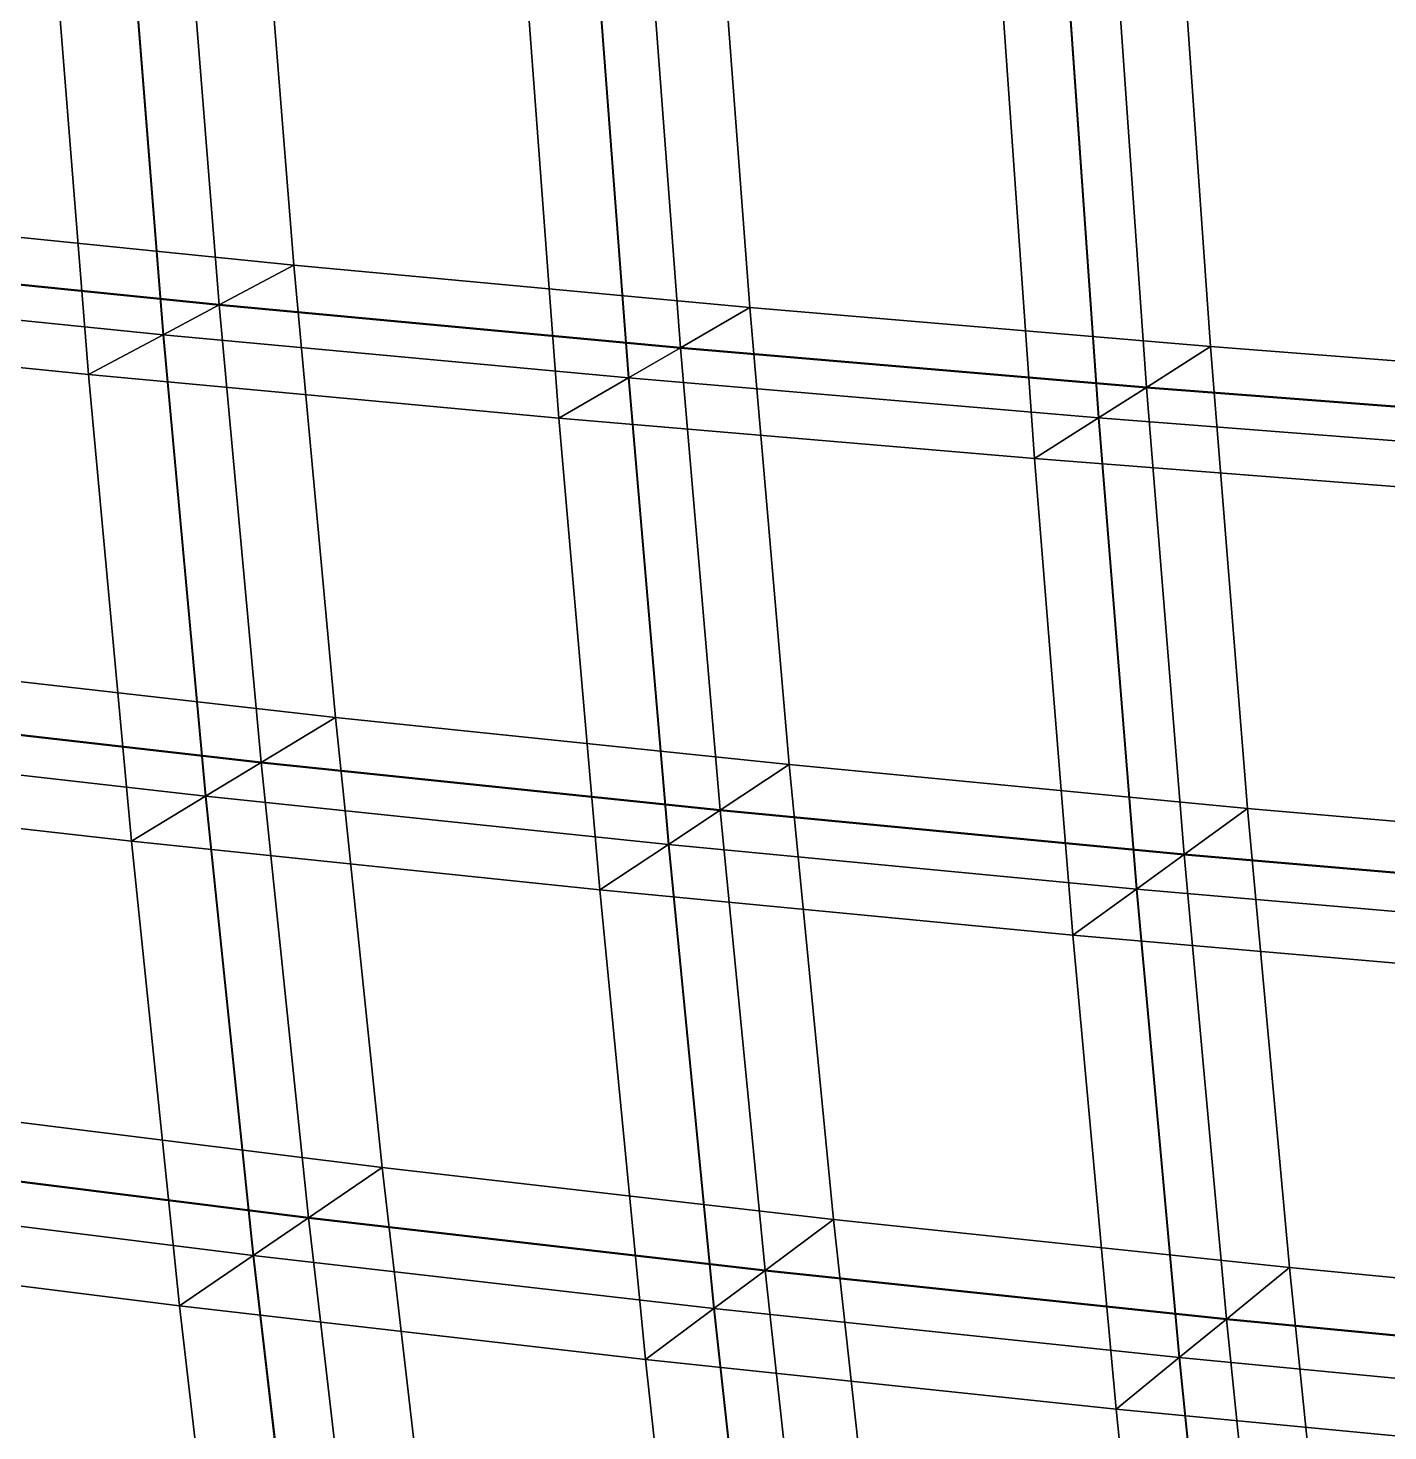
# Model space of a CAD drawing. Extents: x -25.3 to 28.3, y -25.5 to 26.5.
# Drawn here: x -14.091 to -11.232, y -9.664 to -6.714 of the extents above; entities that cross this region are included whole.
import ezdxf

# ---------------------------------------------------------------- set-up
doc = ezdxf.new("R2010")
doc.units = 0
doc.header["$MEASUREMENT"] = 0
doc.layers.add('LowerTendons', color=150, linetype='CONTINUOUS', lineweight=50)
doc.layers.add('UpperTendons', color=123, linetype='CONTINUOUS', lineweight=40)
doc.layers.add('TestBases', color=40, linetype='CONTINUOUS')

msp = doc.modelspace()

# ---------------------------------------------------------------- linework, layer by layer
at = {"layer": 'LowerTendons'}
for p, q in [((-13.68894, -7.29651, 31.26314), (-14.64696, -7.19977, 30.84866)), ((-12.71971, -7.38656, 31.64898), (-13.68894, -7.29651, 31.26314)), ((-11.74011, -7.46987, 32.00595), (-12.71971, -7.38656, 31.64898)), ((-10.75099, -7.5464, 32.33385), (-11.74011, -7.46987, 32.00595)), ((-13.60074, -8.25833, 31.06171), (-14.55506, -8.15022, 30.65508)), ((-12.63574, -8.35892, 31.44005), (-13.60074, -8.25833, 31.06171)), ((-11.66087, -8.45194, 31.78992), (-12.63574, -8.35892, 31.44005)), ((-10.67695, -8.53735, 32.11116), (-11.66087, -8.45194, 31.78992)), ((-13.50142, -9.21591, 30.83486), (-14.45149, -9.09699, 30.43697)), ((-12.54122, -9.3265, 31.20487), (-13.50142, -9.21591, 30.83486)), ((-11.57172, -9.42871, 31.54687), (-12.54122, -9.3265, 31.20487)), ((-10.59368, -9.52252, 31.86072), (-11.57172, -9.42871, 31.54687))]:
    msp.add_line(p, q, dxfattribs=at)
at = {"layer": 'TestBases'}
for points in [[(-13.60827, -6.25841, 31.07889), (-14.55848, -6.17452, 30.66229), (-14.47909, -7.11725, 30.49509), (-13.53205, -7.21288, 30.90482)], [(-13.76604, -6.33097, 31.43922), (-14.72727, -6.24611, 31.01779), (-14.64696, -7.19977, 30.84866), (-13.68894, -7.29651, 31.26314)], [(-13.76604, -6.33097, 31.43922), (-14.72727, -6.24611, 31.01779), (-14.64696, -7.19977, 30.84866), (-13.68894, -7.29651, 31.26314)], [(-13.60827, -6.25841, 31.07889), (-13.53205, -7.21288, 30.90482), (-13.68894, -7.29651, 31.26314), (-13.76604, -6.33097, 31.43922)], [(-13.53205, -7.21288, 30.90482), (-13.60827, -6.25841, 31.07889), (-13.76604, -6.33097, 31.43922), (-13.68894, -7.29651, 31.26314)], [(-12.64652, -6.33654, 31.46687), (-13.60827, -6.25841, 31.07889), (-13.53205, -7.21288, 30.90482), (-12.57393, -7.3019, 31.28624)], [(-13.88438, -6.3854, 31.70948), (-14.85387, -6.2998, 31.28442), (-14.77287, -7.26166, 31.11383), (-13.80661, -7.35923, 31.53188)], [(-13.88438, -6.3854, 31.70948), (-14.85387, -6.2998, 31.28442), (-14.77287, -7.26166, 31.11383), (-13.80661, -7.35923, 31.53188)], [(-13.76604, -6.33097, 31.43922), (-13.68894, -7.29651, 31.26314), (-13.80661, -7.35923, 31.53188), (-13.88438, -6.3854, 31.70948)], [(-13.68894, -7.29651, 31.26314), (-13.76604, -6.33097, 31.43922), (-13.88438, -6.3854, 31.70948), (-13.80661, -7.35923, 31.53188)], [(-12.79315, -6.41001, 31.8317), (-13.76604, -6.33097, 31.43922), (-13.68894, -7.29651, 31.26314), (-12.71971, -7.38656, 31.64898)], [(-12.79315, -6.41001, 31.8317), (-13.76604, -6.33097, 31.43922), (-13.68894, -7.29651, 31.26314), (-12.71971, -7.38656, 31.64898)], [(-12.64652, -6.33654, 31.46687), (-12.57393, -7.3019, 31.28624), (-12.71971, -7.38656, 31.64898), (-12.79315, -6.41001, 31.8317)], [(-12.57393, -7.3019, 31.28624), (-12.64652, -6.33654, 31.46687), (-12.79315, -6.41001, 31.8317), (-12.71971, -7.38656, 31.64898)], [(-11.67409, -6.40885, 31.82597), (-12.64652, -6.33654, 31.46687), (-12.57393, -7.3019, 31.28624), (-11.60556, -7.38426, 31.63912)], [(-14.04215, -6.45796, 32.06981), (-15.02266, -6.37139, 31.63993), (-14.94074, -7.34418, 31.4674), (-13.96351, -7.44285, 31.89019)], [(-13.88438, -6.3854, 31.70948), (-13.80661, -7.35923, 31.53188), (-13.96351, -7.44285, 31.89019), (-14.04215, -6.45796, 32.06981)], [(-13.80661, -7.35923, 31.53188), (-13.88438, -6.3854, 31.70948), (-14.04215, -6.45796, 32.06981), (-13.96351, -7.44285, 31.89019)], [(-12.90312, -6.46511, 32.10533), (-13.88438, -6.3854, 31.70948), (-13.80661, -7.35923, 31.53188), (-12.82905, -7.45005, 31.92103)], [(-12.90312, -6.46511, 32.10533), (-13.88438, -6.3854, 31.70948), (-13.80661, -7.35923, 31.53188), (-12.82905, -7.45005, 31.92103)], [(-12.79315, -6.41001, 31.8317), (-12.71971, -7.38656, 31.64898), (-12.82905, -7.45005, 31.92103), (-12.90312, -6.46511, 32.10533)], [(-12.71971, -7.38656, 31.64898), (-12.79315, -6.41001, 31.8317), (-12.90312, -6.46511, 32.10533), (-12.82905, -7.45005, 31.92103)], [(-11.80945, -6.48316, 32.19496), (-12.79315, -6.41001, 31.8317), (-12.71971, -7.38656, 31.64898), (-11.74011, -7.46987, 32.00595)], [(-11.80945, -6.48316, 32.19496), (-12.79315, -6.41001, 31.8317), (-12.71971, -7.38656, 31.64898), (-11.74011, -7.46987, 32.00595)], [(-11.67409, -6.40885, 31.82597), (-11.60556, -7.38426, 31.63912), (-11.74011, -7.46987, 32.00595), (-11.80945, -6.48316, 32.19496)], [(-11.60556, -7.38426, 31.63912), (-11.67409, -6.40885, 31.82597), (-11.80945, -6.48316, 32.19496), (-11.74011, -7.46987, 32.00595)], [(-10.69184, -6.4753, 32.15595), (-11.67409, -6.40885, 31.82597), (-11.60556, -7.38426, 31.63912), (-10.62777, -7.45991, 31.96326)], [(-13.04974, -6.53858, 32.47016), (-14.04215, -6.45796, 32.06981), (-13.96351, -7.44285, 31.89019), (-12.97483, -7.53471, 32.28377)], [(-12.90312, -6.46511, 32.10533), (-12.82905, -7.45005, 31.92103), (-12.97483, -7.53471, 32.28377), (-13.04974, -6.53858, 32.47016)], [(-12.82905, -7.45005, 31.92103), (-12.90312, -6.46511, 32.10533), (-13.04974, -6.53858, 32.47016), (-12.97483, -7.53471, 32.28377)], [(-11.91096, -6.53889, 32.47171), (-12.90312, -6.46511, 32.10533), (-12.82905, -7.45005, 31.92103), (-11.84103, -7.53408, 32.28107)], [(-11.91096, -6.53889, 32.47171), (-12.90312, -6.46511, 32.10533), (-12.82905, -7.45005, 31.92103), (-11.84103, -7.53408, 32.28107)], [(-11.80945, -6.48316, 32.19496), (-11.74011, -7.46987, 32.00595), (-11.84103, -7.53408, 32.28107), (-11.91096, -6.53889, 32.47171)], [(-11.74011, -7.46987, 32.00595), (-11.80945, -6.48316, 32.19496), (-11.91096, -6.53889, 32.47171), (-11.84103, -7.53408, 32.28107)], [(-10.8158, -6.55038, 32.52877), (-11.80945, -6.48316, 32.19496), (-11.74011, -7.46987, 32.00595), (-10.75099, -7.5464, 32.33385)], [(-10.8158, -6.55038, 32.52877), (-11.80945, -6.48316, 32.19496), (-11.74011, -7.46987, 32.00595), (-10.75099, -7.5464, 32.33385)], [(-12.04631, -6.61319, 32.84071), (-13.04974, -6.53858, 32.47016), (-12.97483, -7.53471, 32.28377), (-11.97559, -7.6197, 32.6479)], [(-11.91096, -6.53889, 32.47171), (-11.84103, -7.53408, 32.28107), (-11.97559, -7.6197, 32.6479), (-12.04631, -6.61319, 32.84071)], [(-11.84103, -7.53408, 32.28107), (-11.91096, -6.53889, 32.47171), (-12.04631, -6.61319, 32.84071), (-11.97559, -7.6197, 32.6479)], [(-10.90878, -6.60669, 32.80839), (-11.91096, -6.53889, 32.47171), (-11.84103, -7.53408, 32.28107), (-10.84341, -7.61127, 32.61179)], [(-10.90878, -6.60669, 32.80839), (-11.91096, -6.53889, 32.47171), (-11.84103, -7.53408, 32.28107), (-10.84341, -7.61127, 32.61179)], [(-11.03274, -6.68176, 33.18121), (-12.04631, -6.61319, 32.84071), (-11.97559, -7.6197, 32.6479), (-10.96663, -7.69776, 32.98238)], [(-14.47909, -7.11725, 30.49509), (-13.53205, -7.21288, 30.90482), (-13.68894, -7.29651, 31.26314), (-14.64696, -7.19977, 30.84866)], [(-13.53205, -7.21288, 30.90482), (-14.47909, -7.11725, 30.49509), (-14.64696, -7.19977, 30.84866), (-13.68894, -7.29651, 31.26314)], [(-13.53205, -7.21288, 30.90482), (-14.47909, -7.11725, 30.49509), (-14.38824, -8.05681, 30.30374), (-13.44486, -8.16368, 30.7057)], [(-14.64696, -7.19977, 30.84866), (-13.68894, -7.29651, 31.26314), (-13.80661, -7.35923, 31.53188), (-14.77287, -7.26166, 31.11383)], [(-13.68894, -7.29651, 31.26314), (-14.64696, -7.19977, 30.84866), (-14.77287, -7.26166, 31.11383), (-13.80661, -7.35923, 31.53188)], [(-13.68894, -7.29651, 31.26314), (-14.64696, -7.19977, 30.84866), (-14.55506, -8.15022, 30.65508), (-13.60074, -8.25833, 31.06171)], [(-13.68894, -7.29651, 31.26314), (-14.64696, -7.19977, 30.84866), (-14.55506, -8.15022, 30.65508), (-13.60074, -8.25833, 31.06171)], [(-13.53205, -7.21288, 30.90482), (-12.57393, -7.3019, 31.28624), (-12.71971, -7.38656, 31.64898), (-13.68894, -7.29651, 31.26314)], [(-12.57393, -7.3019, 31.28624), (-13.53205, -7.21288, 30.90482), (-13.68894, -7.29651, 31.26314), (-12.71971, -7.38656, 31.64898)], [(-13.53205, -7.21288, 30.90482), (-13.44486, -8.16368, 30.7057), (-13.60074, -8.25833, 31.06171), (-13.68894, -7.29651, 31.26314)], [(-13.44486, -8.16368, 30.7057), (-13.53205, -7.21288, 30.90482), (-13.68894, -7.29651, 31.26314), (-13.60074, -8.25833, 31.06171)], [(-12.57393, -7.3019, 31.28624), (-13.53205, -7.21288, 30.90482), (-13.44486, -8.16368, 30.7057), (-12.49092, -8.26312, 31.0797)], [(-14.77287, -7.26166, 31.11383), (-13.80661, -7.35923, 31.53188), (-13.96351, -7.44285, 31.89019), (-14.94074, -7.34418, 31.4674)], [(-13.80661, -7.35923, 31.53188), (-14.77287, -7.26166, 31.11383), (-14.94074, -7.34418, 31.4674), (-13.96351, -7.44285, 31.89019)], [(-13.80661, -7.35923, 31.53188), (-14.77287, -7.26166, 31.11383), (-14.68017, -8.22028, 30.9186), (-13.71766, -8.32932, 31.32871)], [(-13.80661, -7.35923, 31.53188), (-14.77287, -7.26166, 31.11383), (-14.68017, -8.22028, 30.9186), (-13.71766, -8.32932, 31.32871)], [(-13.68894, -7.29651, 31.26314), (-12.71971, -7.38656, 31.64898), (-12.82905, -7.45005, 31.92103), (-13.80661, -7.35923, 31.53188)], [(-12.71971, -7.38656, 31.64898), (-13.68894, -7.29651, 31.26314), (-13.80661, -7.35923, 31.53188), (-12.82905, -7.45005, 31.92103)], [(-13.68894, -7.29651, 31.26314), (-13.60074, -8.25833, 31.06171), (-13.71766, -8.32932, 31.32871), (-13.80661, -7.35923, 31.53188)], [(-13.60074, -8.25833, 31.06171), (-13.68894, -7.29651, 31.26314), (-13.80661, -7.35923, 31.53188), (-13.71766, -8.32932, 31.32871)], [(-12.71971, -7.38656, 31.64898), (-13.68894, -7.29651, 31.26314), (-13.60074, -8.25833, 31.06171), (-12.63574, -8.35892, 31.44005)], [(-12.71971, -7.38656, 31.64898), (-13.68894, -7.29651, 31.26314), (-13.60074, -8.25833, 31.06171), (-12.63574, -8.35892, 31.44005)], [(-12.57393, -7.3019, 31.28624), (-11.60556, -7.38426, 31.63912), (-11.74011, -7.46987, 32.00595), (-12.71971, -7.38656, 31.64898)], [(-11.60556, -7.38426, 31.63912), (-12.57393, -7.3019, 31.28624), (-12.71971, -7.38656, 31.64898), (-11.74011, -7.46987, 32.00595)], [(-12.57393, -7.3019, 31.28624), (-12.49092, -8.26312, 31.0797), (-12.63574, -8.35892, 31.44005), (-12.71971, -7.38656, 31.64898)], [(-12.49092, -8.26312, 31.0797), (-12.57393, -7.3019, 31.28624), (-12.71971, -7.38656, 31.64898), (-12.63574, -8.35892, 31.44005)], [(-11.60556, -7.38426, 31.63912), (-12.57393, -7.3019, 31.28624), (-12.49092, -8.26312, 31.0797), (-11.52722, -8.35507, 31.42556)], [(-13.96351, -7.44285, 31.89019), (-14.94074, -7.34418, 31.4674), (-14.84699, -8.3137, 31.26994), (-13.87354, -8.42397, 31.68472)], [(-13.80661, -7.35923, 31.53188), (-12.82905, -7.45005, 31.92103), (-12.97483, -7.53471, 32.28377), (-13.96351, -7.44285, 31.89019)], [(-12.82905, -7.45005, 31.92103), (-13.80661, -7.35923, 31.53188), (-13.96351, -7.44285, 31.89019), (-12.97483, -7.53471, 32.28377)], [(-13.80661, -7.35923, 31.53188), (-13.71766, -8.32932, 31.32871), (-13.87354, -8.42397, 31.68472), (-13.96351, -7.44285, 31.89019)], [(-13.71766, -8.32932, 31.32871), (-13.80661, -7.35923, 31.53188), (-13.96351, -7.44285, 31.89019), (-13.87354, -8.42397, 31.68472)], [(-12.82905, -7.45005, 31.92103), (-13.80661, -7.35923, 31.53188), (-13.71766, -8.32932, 31.32871), (-12.74436, -8.43077, 31.7103)], [(-12.82905, -7.45005, 31.92103), (-13.80661, -7.35923, 31.53188), (-13.71766, -8.32932, 31.32871), (-12.74436, -8.43077, 31.7103)], [(-12.71971, -7.38656, 31.64898), (-11.74011, -7.46987, 32.00595), (-11.84103, -7.53408, 32.28107), (-12.82905, -7.45005, 31.92103)], [(-11.74011, -7.46987, 32.00595), (-12.71971, -7.38656, 31.64898), (-12.82905, -7.45005, 31.92103), (-11.84103, -7.53408, 32.28107)], [(-12.71971, -7.38656, 31.64898), (-12.63574, -8.35892, 31.44005), (-12.74436, -8.43077, 31.7103), (-12.82905, -7.45005, 31.92103)], [(-12.63574, -8.35892, 31.44005), (-12.71971, -7.38656, 31.64898), (-12.82905, -7.45005, 31.92103), (-12.74436, -8.43077, 31.7103)], [(-11.74011, -7.46987, 32.00595), (-12.71971, -7.38656, 31.64898), (-12.63574, -8.35892, 31.44005), (-11.66087, -8.45194, 31.78992)], [(-11.74011, -7.46987, 32.00595), (-12.71971, -7.38656, 31.64898), (-12.63574, -8.35892, 31.44005), (-11.66087, -8.45194, 31.78992)], [(-11.60556, -7.38426, 31.63912), (-10.62777, -7.45991, 31.96326), (-10.75099, -7.5464, 32.33385), (-11.74011, -7.46987, 32.00595)], [(-10.62777, -7.45991, 31.96326), (-11.60556, -7.38426, 31.63912), (-11.74011, -7.46987, 32.00595), (-10.75099, -7.5464, 32.33385)], [(-11.60556, -7.38426, 31.63912), (-11.52722, -8.35507, 31.42556), (-11.66087, -8.45194, 31.78992), (-11.74011, -7.46987, 32.00595)], [(-11.52722, -8.35507, 31.42556), (-11.60556, -7.38426, 31.63912), (-11.74011, -7.46987, 32.00595), (-11.66087, -8.45194, 31.78992)], [(-10.62777, -7.45991, 31.96326), (-11.60556, -7.38426, 31.63912), (-11.52722, -8.35507, 31.42556), (-10.55458, -8.4395, 31.74312)], [(-12.97483, -7.53471, 32.28377), (-13.96351, -7.44285, 31.89019), (-13.87354, -8.42397, 31.68472), (-12.88918, -8.52658, 32.07065)], [(-12.82905, -7.45005, 31.92103), (-11.84103, -7.53408, 32.28107), (-11.97559, -7.6197, 32.6479), (-12.97483, -7.53471, 32.28377)], [(-11.84103, -7.53408, 32.28107), (-12.82905, -7.45005, 31.92103), (-12.97483, -7.53471, 32.28377), (-11.97559, -7.6197, 32.6479)], [(-12.82905, -7.45005, 31.92103), (-12.74436, -8.43077, 31.7103), (-12.88918, -8.52658, 32.07065), (-12.97483, -7.53471, 32.28377)], [(-12.74436, -8.43077, 31.7103), (-12.82905, -7.45005, 31.92103), (-12.97483, -7.53471, 32.28377), (-12.88918, -8.52658, 32.07065)], [(-11.84103, -7.53408, 32.28107), (-12.82905, -7.45005, 31.92103), (-12.74436, -8.43077, 31.7103), (-11.76111, -8.52459, 32.06318)], [(-11.84103, -7.53408, 32.28107), (-12.82905, -7.45005, 31.92103), (-12.74436, -8.43077, 31.7103), (-11.76111, -8.52459, 32.06318)], [(-11.74011, -7.46987, 32.00595), (-10.75099, -7.5464, 32.33385), (-10.84341, -7.61127, 32.61179), (-11.84103, -7.53408, 32.28107)], [(-10.75099, -7.5464, 32.33385), (-11.74011, -7.46987, 32.00595), (-11.84103, -7.53408, 32.28107), (-10.84341, -7.61127, 32.61179)], [(-11.74011, -7.46987, 32.00595), (-11.66087, -8.45194, 31.78992), (-11.76111, -8.52459, 32.06318), (-11.84103, -7.53408, 32.28107)], [(-11.66087, -8.45194, 31.78992), (-11.74011, -7.46987, 32.00595), (-11.84103, -7.53408, 32.28107), (-11.76111, -8.52459, 32.06318)], [(-10.75099, -7.5464, 32.33385), (-11.74011, -7.46987, 32.00595), (-11.66087, -8.45194, 31.78992), (-10.67695, -8.53735, 32.11116)], [(-10.75099, -7.5464, 32.33385), (-11.74011, -7.46987, 32.00595), (-11.66087, -8.45194, 31.78992), (-10.67695, -8.53735, 32.11116)], [(-11.97559, -7.6197, 32.6479), (-12.97483, -7.53471, 32.28377), (-12.88918, -8.52658, 32.07065), (-11.89476, -8.62146, 32.42754)], [(-11.84103, -7.53408, 32.28107), (-10.84341, -7.61127, 32.61179), (-10.96663, -7.69776, 32.98238), (-11.97559, -7.6197, 32.6479)], [(-10.84341, -7.61127, 32.61179), (-11.84103, -7.53408, 32.28107), (-11.97559, -7.6197, 32.6479), (-10.96663, -7.69776, 32.98238)], [(-11.84103, -7.53408, 32.28107), (-11.76111, -8.52459, 32.06318), (-11.89476, -8.62146, 32.42754), (-11.97559, -7.6197, 32.6479)], [(-11.76111, -8.52459, 32.06318), (-11.84103, -7.53408, 32.28107), (-11.97559, -7.6197, 32.6479), (-11.89476, -8.62146, 32.42754)], [(-10.84341, -7.61127, 32.61179), (-11.84103, -7.53408, 32.28107), (-11.76111, -8.52459, 32.06318), (-10.76873, -8.61074, 32.38719)], [(-10.84341, -7.61127, 32.61179), (-11.84103, -7.53408, 32.28107), (-11.76111, -8.52459, 32.06318), (-10.76873, -8.61074, 32.38719)], [(-10.96663, -7.69776, 32.98238), (-11.97559, -7.6197, 32.6479), (-11.89476, -8.62146, 32.42754), (-10.8911, -8.70858, 32.75522)], [(-14.38824, -8.05681, 30.30374), (-13.44486, -8.16368, 30.7057), (-13.60074, -8.25833, 31.06171), (-14.55506, -8.15022, 30.65508)], [(-13.44486, -8.16368, 30.7057), (-14.38824, -8.05681, 30.30374), (-14.55506, -8.15022, 30.65508), (-13.60074, -8.25833, 31.06171)], [(-13.44486, -8.16368, 30.7057), (-14.38824, -8.05681, 30.30374), (-14.28586, -8.99273, 30.08812), (-13.34667, -9.11028, 30.48145)], [(-14.55506, -8.15022, 30.65508), (-13.60074, -8.25833, 31.06171), (-13.71766, -8.32932, 31.32871), (-14.68017, -8.22028, 30.9186)], [(-13.60074, -8.25833, 31.06171), (-14.55506, -8.15022, 30.65508), (-14.68017, -8.22028, 30.9186), (-13.71766, -8.32932, 31.32871)], [(-13.60074, -8.25833, 31.06171), (-14.55506, -8.15022, 30.65508), (-14.45149, -9.09699, 30.43697), (-13.50142, -9.21591, 30.83486)], [(-13.60074, -8.25833, 31.06171), (-14.55506, -8.15022, 30.65508), (-14.45149, -9.09699, 30.43697), (-13.50142, -9.21591, 30.83486)], [(-13.44486, -8.16368, 30.7057), (-12.49092, -8.26312, 31.0797), (-12.63574, -8.35892, 31.44005), (-13.60074, -8.25833, 31.06171)], [(-12.49092, -8.26312, 31.0797), (-13.44486, -8.16368, 30.7057), (-13.60074, -8.25833, 31.06171), (-12.63574, -8.35892, 31.44005)], [(-13.44486, -8.16368, 30.7057), (-13.34667, -9.11028, 30.48145), (-13.50142, -9.21591, 30.83486), (-13.60074, -8.25833, 31.06171)], [(-13.34667, -9.11028, 30.48145), (-13.44486, -8.16368, 30.7057), (-13.60074, -8.25833, 31.06171), (-13.50142, -9.21591, 30.83486)], [(-12.49092, -8.26312, 31.0797), (-13.44486, -8.16368, 30.7057), (-13.34667, -9.11028, 30.48145), (-12.39749, -9.21961, 30.84722)], [(-14.68017, -8.22028, 30.9186), (-13.71766, -8.32932, 31.32871), (-13.87354, -8.42397, 31.68472), (-14.84699, -8.3137, 31.26994)], [(-13.71766, -8.32932, 31.32871), (-14.68017, -8.22028, 30.9186), (-14.84699, -8.3137, 31.26994), (-13.87354, -8.42397, 31.68472)], [(-13.71766, -8.32932, 31.32871), (-14.68017, -8.22028, 30.9186), (-14.57572, -9.17519, 30.69861), (-13.61747, -9.29513, 31.09992)], [(-13.71766, -8.32932, 31.32871), (-14.68017, -8.22028, 30.9186), (-14.57572, -9.17519, 30.69861), (-13.61747, -9.29513, 31.09992)], [(-13.60074, -8.25833, 31.06171), (-12.63574, -8.35892, 31.44005), (-12.74436, -8.43077, 31.7103), (-13.71766, -8.32932, 31.32871)], [(-12.63574, -8.35892, 31.44005), (-13.60074, -8.25833, 31.06171), (-13.71766, -8.32932, 31.32871), (-12.74436, -8.43077, 31.7103)], [(-13.60074, -8.25833, 31.06171), (-13.50142, -9.21591, 30.83486), (-13.61747, -9.29513, 31.09992), (-13.71766, -8.32932, 31.32871)], [(-13.50142, -9.21591, 30.83486), (-13.60074, -8.25833, 31.06171), (-13.71766, -8.32932, 31.32871), (-13.61747, -9.29513, 31.09992)], [(-12.63574, -8.35892, 31.44005), (-13.60074, -8.25833, 31.06171), (-13.50142, -9.21591, 30.83486), (-12.54122, -9.3265, 31.20487)], [(-12.63574, -8.35892, 31.44005), (-13.60074, -8.25833, 31.06171), (-13.50142, -9.21591, 30.83486), (-12.54122, -9.3265, 31.20487)], [(-12.49092, -8.26312, 31.0797), (-11.52722, -8.35507, 31.42556), (-11.66087, -8.45194, 31.78992), (-12.63574, -8.35892, 31.44005)], [(-11.52722, -8.35507, 31.42556), (-12.49092, -8.26312, 31.0797), (-12.63574, -8.35892, 31.44005), (-11.66087, -8.45194, 31.78992)], [(-12.49092, -8.26312, 31.0797), (-12.39749, -9.21961, 30.84722), (-12.54122, -9.3265, 31.20487), (-12.63574, -8.35892, 31.44005)], [(-12.39749, -9.21961, 30.84722), (-12.49092, -8.26312, 31.0797), (-12.63574, -8.35892, 31.44005), (-12.54122, -9.3265, 31.20487)], [(-11.52722, -8.35507, 31.42556), (-12.49092, -8.26312, 31.0797), (-12.39749, -9.21961, 30.84722), (-11.43909, -9.32065, 31.1853)], [(-13.87354, -8.42397, 31.68472), (-14.84699, -8.3137, 31.26994), (-14.74135, -9.27945, 31.04745), (-13.77222, -9.40076, 31.45333)], [(-13.71766, -8.32932, 31.32871), (-12.74436, -8.43077, 31.7103), (-12.88918, -8.52658, 32.07065), (-13.87354, -8.42397, 31.68472)], [(-12.74436, -8.43077, 31.7103), (-13.71766, -8.32932, 31.32871), (-13.87354, -8.42397, 31.68472), (-12.88918, -8.52658, 32.07065)], [(-13.71766, -8.32932, 31.32871), (-13.61747, -9.29513, 31.09992), (-13.77222, -9.40076, 31.45333), (-13.87354, -8.42397, 31.68472)], [(-13.61747, -9.29513, 31.09992), (-13.71766, -8.32932, 31.32871), (-13.87354, -8.42397, 31.68472), (-13.77222, -9.40076, 31.45333)], [(-12.74436, -8.43077, 31.7103), (-13.71766, -8.32932, 31.32871), (-13.61747, -9.29513, 31.09992), (-12.64903, -9.40667, 31.47311)], [(-12.74436, -8.43077, 31.7103), (-13.71766, -8.32932, 31.32871), (-13.61747, -9.29513, 31.09992), (-12.64903, -9.40667, 31.47311)], [(-12.63574, -8.35892, 31.44005), (-11.66087, -8.45194, 31.78992), (-11.76111, -8.52459, 32.06318), (-12.74436, -8.43077, 31.7103)], [(-11.66087, -8.45194, 31.78992), (-12.63574, -8.35892, 31.44005), (-12.74436, -8.43077, 31.7103), (-11.76111, -8.52459, 32.06318)], [(-12.63574, -8.35892, 31.44005), (-12.54122, -9.3265, 31.20487), (-12.64903, -9.40667, 31.47311), (-12.74436, -8.43077, 31.7103)], [(-12.54122, -9.3265, 31.20487), (-12.63574, -8.35892, 31.44005), (-12.74436, -8.43077, 31.7103), (-12.64903, -9.40667, 31.47311)], [(-11.66087, -8.45194, 31.78992), (-12.63574, -8.35892, 31.44005), (-12.54122, -9.3265, 31.20487), (-11.57172, -9.42871, 31.54687)], [(-11.66087, -8.45194, 31.78992), (-12.63574, -8.35892, 31.44005), (-12.54122, -9.3265, 31.20487), (-11.57172, -9.42871, 31.54687)], [(-11.52722, -8.35507, 31.42556), (-10.55458, -8.4395, 31.74312), (-10.67695, -8.53735, 32.11116), (-11.66087, -8.45194, 31.78992)], [(-10.55458, -8.4395, 31.74312), (-11.52722, -8.35507, 31.42556), (-11.66087, -8.45194, 31.78992), (-10.67695, -8.53735, 32.11116)], [(-11.52722, -8.35507, 31.42556), (-11.43909, -9.32065, 31.1853), (-11.57172, -9.42871, 31.54687), (-11.66087, -8.45194, 31.78992)], [(-11.43909, -9.32065, 31.1853), (-11.52722, -8.35507, 31.42556), (-11.66087, -8.45194, 31.78992), (-11.57172, -9.42871, 31.54687)], [(-10.55458, -8.4395, 31.74312), (-11.52722, -8.35507, 31.42556), (-11.43909, -9.32065, 31.1853), (-10.47226, -9.41338, 31.49556)], [(-12.88918, -8.52658, 32.07065), (-13.87354, -8.42397, 31.68472), (-13.77222, -9.40076, 31.45333), (-12.79277, -9.51356, 31.83076)], [(-12.74436, -8.43077, 31.7103), (-11.76111, -8.52459, 32.06318), (-11.89476, -8.62146, 32.42754), (-12.88918, -8.52658, 32.07065)], [(-11.76111, -8.52459, 32.06318), (-12.74436, -8.43077, 31.7103), (-12.88918, -8.52658, 32.07065), (-11.89476, -8.62146, 32.42754)], [(-12.74436, -8.43077, 31.7103), (-12.64903, -9.40667, 31.47311), (-12.79277, -9.51356, 31.83076), (-12.88918, -8.52658, 32.07065)], [(-12.64903, -9.40667, 31.47311), (-12.74436, -8.43077, 31.7103), (-12.88918, -8.52658, 32.07065), (-12.79277, -9.51356, 31.83076)], [(-11.76111, -8.52459, 32.06318), (-12.74436, -8.43077, 31.7103), (-12.64903, -9.40667, 31.47311), (-11.67119, -9.50976, 31.81804)], [(-11.76111, -8.52459, 32.06318), (-12.74436, -8.43077, 31.7103), (-12.64903, -9.40667, 31.47311), (-11.67119, -9.50976, 31.81804)], [(-11.66087, -8.45194, 31.78992), (-10.67695, -8.53735, 32.11116), (-10.76873, -8.61074, 32.38719), (-11.76111, -8.52459, 32.06318)], [(-10.67695, -8.53735, 32.11116), (-11.66087, -8.45194, 31.78992), (-11.76111, -8.52459, 32.06318), (-10.76873, -8.61074, 32.38719)], [(-11.66087, -8.45194, 31.78992), (-11.57172, -9.42871, 31.54687), (-11.67119, -9.50976, 31.81804), (-11.76111, -8.52459, 32.06318)], [(-11.57172, -9.42871, 31.54687), (-11.66087, -8.45194, 31.78992), (-11.76111, -8.52459, 32.06318), (-11.67119, -9.50976, 31.81804)], [(-10.67695, -8.53735, 32.11116), (-11.66087, -8.45194, 31.78992), (-11.57172, -9.42871, 31.54687), (-10.59368, -9.52252, 31.86072)], [(-10.67695, -8.53735, 32.11116), (-11.66087, -8.45194, 31.78992), (-11.57172, -9.42871, 31.54687), (-10.59368, -9.52252, 31.86072)], [(-11.89476, -8.62146, 32.42754), (-12.88918, -8.52658, 32.07065), (-12.79277, -9.51356, 31.83076), (-11.80381, -9.61783, 32.17961)], [(-11.76111, -8.52459, 32.06318), (-10.76873, -8.61074, 32.38719), (-10.8911, -8.70858, 32.75522), (-11.89476, -8.62146, 32.42754)], [(-10.76873, -8.61074, 32.38719), (-11.76111, -8.52459, 32.06318), (-11.89476, -8.62146, 32.42754), (-10.8911, -8.70858, 32.75522)], [(-11.76111, -8.52459, 32.06318), (-11.67119, -9.50976, 31.81804), (-11.80381, -9.61783, 32.17961), (-11.89476, -8.62146, 32.42754)], [(-11.67119, -9.50976, 31.81804), (-11.76111, -8.52459, 32.06318), (-11.89476, -8.62146, 32.42754), (-11.80381, -9.61783, 32.17961)], [(-10.76873, -8.61074, 32.38719), (-11.76111, -8.52459, 32.06318), (-11.67119, -9.50976, 31.81804), (-10.68474, -9.60437, 32.1346)], [(-10.76873, -8.61074, 32.38719), (-11.76111, -8.52459, 32.06318), (-11.67119, -9.50976, 31.81804), (-10.68474, -9.60437, 32.1346)], [(-10.8911, -8.70858, 32.75522), (-11.89476, -8.62146, 32.42754), (-11.80381, -9.61783, 32.17961), (-10.80616, -9.71352, 32.49976)], [(-14.28586, -8.99273, 30.08812), (-13.34667, -9.11028, 30.48145), (-13.50142, -9.21591, 30.83486), (-14.45149, -9.09699, 30.43697)], [(-13.34667, -9.11028, 30.48145), (-14.28586, -8.99273, 30.08812), (-14.45149, -9.09699, 30.43697), (-13.50142, -9.21591, 30.83486)], [(-13.34667, -9.11028, 30.48145), (-14.28586, -8.99273, 30.08812), (-14.17192, -9.92449, 29.84814), (-13.23745, -10.05213, 30.23201)], [(-14.45149, -9.09699, 30.43697), (-13.50142, -9.21591, 30.83486), (-13.61747, -9.29513, 31.09992), (-14.57572, -9.17519, 30.69861)], [(-13.50142, -9.21591, 30.83486), (-14.45149, -9.09699, 30.43697), (-14.57572, -9.17519, 30.69861), (-13.61747, -9.29513, 31.09992)], [(-13.50142, -9.21591, 30.83486), (-14.45149, -9.09699, 30.43697), (-14.33623, -10.03956, 30.1942), (-13.39093, -10.16868, 30.58253)], [(-13.50142, -9.21591, 30.83486), (-14.45149, -9.09699, 30.43697), (-14.33623, -10.03956, 30.1942), (-13.39093, -10.16868, 30.58253)], [(-13.34667, -9.11028, 30.48145), (-12.39749, -9.21961, 30.84722), (-12.54122, -9.3265, 31.20487), (-13.50142, -9.21591, 30.83486)], [(-12.39749, -9.21961, 30.84722), (-13.34667, -9.11028, 30.48145), (-13.50142, -9.21591, 30.83486), (-12.54122, -9.3265, 31.20487)], [(-13.34667, -9.11028, 30.48145), (-13.23745, -10.05213, 30.23201), (-13.39093, -10.16868, 30.58253), (-13.50142, -9.21591, 30.83486)], [(-13.23745, -10.05213, 30.23201), (-13.34667, -9.11028, 30.48145), (-13.50142, -9.21591, 30.83486), (-13.39093, -10.16868, 30.58253)], [(-12.39749, -9.21961, 30.84722), (-13.34667, -9.11028, 30.48145), (-13.23745, -10.05213, 30.23201), (-12.29361, -10.17075, 30.58877)], [(-14.57572, -9.17519, 30.69861), (-13.61747, -9.29513, 31.09992), (-13.77222, -9.40076, 31.45333), (-14.74135, -9.27945, 31.04745)], [(-13.61747, -9.29513, 31.09992), (-14.57572, -9.17519, 30.69861), (-14.74135, -9.27945, 31.04745), (-13.77222, -9.40076, 31.45333)], [(-13.61747, -9.29513, 31.09992), (-14.57572, -9.17519, 30.69861), (-14.45946, -10.12586, 30.45375), (-13.50604, -10.25609, 30.84542)], [(-13.61747, -9.29513, 31.09992), (-14.57572, -9.17519, 30.69861), (-14.45946, -10.12586, 30.45375), (-13.50604, -10.25609, 30.84542)], [(-13.50142, -9.21591, 30.83486), (-12.54122, -9.3265, 31.20487), (-12.64903, -9.40667, 31.47311), (-13.61747, -9.29513, 31.09992)], [(-12.54122, -9.3265, 31.20487), (-13.50142, -9.21591, 30.83486), (-13.61747, -9.29513, 31.09992), (-12.64903, -9.40667, 31.47311)], [(-13.50142, -9.21591, 30.83486), (-13.39093, -10.16868, 30.58253), (-13.50604, -10.25609, 30.84542), (-13.61747, -9.29513, 31.09992)], [(-13.39093, -10.16868, 30.58253), (-13.50142, -9.21591, 30.83486), (-13.61747, -9.29513, 31.09992), (-13.50604, -10.25609, 30.84542)], [(-12.54122, -9.3265, 31.20487), (-13.50142, -9.21591, 30.83486), (-13.39093, -10.16868, 30.58253), (-12.43615, -10.28868, 30.94342)], [(-12.54122, -9.3265, 31.20487), (-13.50142, -9.21591, 30.83486), (-13.39093, -10.16868, 30.58253), (-12.43615, -10.28868, 30.94342)], [(-12.39749, -9.21961, 30.84722), (-11.43909, -9.32065, 31.1853), (-11.57172, -9.42871, 31.54687), (-12.54122, -9.3265, 31.20487)], [(-11.43909, -9.32065, 31.1853), (-12.39749, -9.21961, 30.84722), (-12.54122, -9.3265, 31.20487), (-11.57172, -9.42871, 31.54687)], [(-12.39749, -9.21961, 30.84722), (-12.29361, -10.17075, 30.58877), (-12.43615, -10.28868, 30.94342), (-12.54122, -9.3265, 31.20487)], [(-12.29361, -10.17075, 30.58877), (-12.39749, -9.21961, 30.84722), (-12.54122, -9.3265, 31.20487), (-12.43615, -10.28868, 30.94342)], [(-11.43909, -9.32065, 31.1853), (-12.39749, -9.21961, 30.84722), (-12.29361, -10.17075, 30.58877), (-11.34116, -10.28033, 30.91833)], [(-13.77222, -9.40076, 31.45333), (-14.74135, -9.27945, 31.04745), (-14.62377, -10.24093, 30.79982), (-13.65951, -10.37263, 31.19593)], [(-13.61747, -9.29513, 31.09992), (-12.64903, -9.40667, 31.47311), (-12.79277, -9.51356, 31.83076), (-13.77222, -9.40076, 31.45333)], [(-12.64903, -9.40667, 31.47311), (-13.61747, -9.29513, 31.09992), (-13.77222, -9.40076, 31.45333), (-12.79277, -9.51356, 31.83076)], [(-13.61747, -9.29513, 31.09992), (-13.50604, -10.25609, 30.84542), (-13.65951, -10.37263, 31.19593), (-13.77222, -9.40076, 31.45333)], [(-13.50604, -10.25609, 30.84542), (-13.61747, -9.29513, 31.09992), (-13.77222, -9.40076, 31.45333), (-13.65951, -10.37263, 31.19593)], [(-12.64903, -9.40667, 31.47311), (-13.61747, -9.29513, 31.09992), (-13.50604, -10.25609, 30.84542), (-12.54305, -10.37712, 31.20941)], [(-12.64903, -9.40667, 31.47311), (-13.61747, -9.29513, 31.09992), (-13.50604, -10.25609, 30.84542), (-12.54305, -10.37712, 31.20941)], [(-12.54122, -9.3265, 31.20487), (-11.57172, -9.42871, 31.54687), (-11.67119, -9.50976, 31.81804), (-12.64903, -9.40667, 31.47311)], [(-11.57172, -9.42871, 31.54687), (-12.54122, -9.3265, 31.20487), (-12.64903, -9.40667, 31.47311), (-11.67119, -9.50976, 31.81804)], [(-12.54122, -9.3265, 31.20487), (-12.43615, -10.28868, 30.94342), (-12.54305, -10.37712, 31.20941), (-12.64903, -9.40667, 31.47311)], [(-12.43615, -10.28868, 30.94342), (-12.54122, -9.3265, 31.20487), (-12.64903, -9.40667, 31.47311), (-12.54305, -10.37712, 31.20941)], [(-11.57172, -9.42871, 31.54687), (-12.54122, -9.3265, 31.20487), (-12.43615, -10.28868, 30.94342), (-11.47265, -10.39952, 31.2768)], [(-11.57172, -9.42871, 31.54687), (-12.54122, -9.3265, 31.20487), (-12.43615, -10.28868, 30.94342), (-11.47265, -10.39952, 31.2768)], [(-11.43909, -9.32065, 31.1853), (-10.47226, -9.41338, 31.49556), (-10.59368, -9.52252, 31.86072), (-11.57172, -9.42871, 31.54687)], [(-10.47226, -9.41338, 31.49556), (-11.43909, -9.32065, 31.1853), (-11.57172, -9.42871, 31.54687), (-10.59368, -9.52252, 31.86072)], [(-11.43909, -9.32065, 31.1853), (-11.34116, -10.28033, 30.91833), (-11.47265, -10.39952, 31.2768), (-11.57172, -9.42871, 31.54687)], [(-11.34116, -10.28033, 30.91833), (-11.43909, -9.32065, 31.1853), (-11.57172, -9.42871, 31.54687), (-11.47265, -10.39952, 31.2768)], [(-10.47226, -9.41338, 31.49556), (-11.43909, -9.32065, 31.1853), (-11.34116, -10.28033, 30.91833), (-10.38084, -10.38084, 31.22061)], [(-12.79277, -9.51356, 31.83076), (-13.77222, -9.40076, 31.45333), (-13.65951, -10.37263, 31.19593), (-12.68558, -10.49504, 31.56406)], [(-12.64903, -9.40667, 31.47311), (-11.67119, -9.50976, 31.81804), (-11.80381, -9.61783, 32.17961), (-12.79277, -9.51356, 31.83076)], [(-11.67119, -9.50976, 31.81804), (-12.64903, -9.40667, 31.47311), (-12.79277, -9.51356, 31.83076), (-11.80381, -9.61783, 32.17961)], [(-12.64903, -9.40667, 31.47311), (-12.54305, -10.37712, 31.20941), (-12.68558, -10.49504, 31.56406), (-12.79277, -9.51356, 31.83076)], [(-12.54305, -10.37712, 31.20941), (-12.64903, -9.40667, 31.47311), (-12.79277, -9.51356, 31.83076), (-12.68558, -10.49504, 31.56406)], [(-11.67119, -9.50976, 31.81804), (-12.64903, -9.40667, 31.47311), (-12.54305, -10.37712, 31.20941), (-11.57127, -10.48892, 31.54565)], [(-11.67119, -9.50976, 31.81804), (-12.64903, -9.40667, 31.47311), (-12.54305, -10.37712, 31.20941), (-11.57127, -10.48892, 31.54565)], [(-11.57172, -9.42871, 31.54687), (-10.59368, -9.52252, 31.86072), (-10.68474, -9.60437, 32.1346), (-11.67119, -9.50976, 31.81804)], [(-10.59368, -9.52252, 31.86072), (-11.57172, -9.42871, 31.54687), (-11.67119, -9.50976, 31.81804), (-10.68474, -9.60437, 32.1346)], [(-11.57172, -9.42871, 31.54687), (-11.47265, -10.39952, 31.2768), (-11.57127, -10.48892, 31.54565), (-11.67119, -9.50976, 31.81804)], [(-11.47265, -10.39952, 31.2768), (-11.57172, -9.42871, 31.54687), (-11.67119, -9.50976, 31.81804), (-11.57127, -10.48892, 31.54565)], [(-10.59368, -9.52252, 31.86072), (-11.57172, -9.42871, 31.54687), (-11.47265, -10.39952, 31.2768), (-10.5012, -10.5012, 31.58259)], [(-10.59368, -9.52252, 31.86072), (-11.57172, -9.42871, 31.54687), (-11.47265, -10.39952, 31.2768), (-10.5012, -10.5012, 31.58259)], [(-11.80381, -9.61783, 32.17961), (-12.79277, -9.51356, 31.83076), (-12.68558, -10.49504, 31.56406), (-11.70276, -10.60811, 31.90413)], [(-11.67119, -9.50976, 31.81804), (-10.68474, -9.60437, 32.1346), (-10.80616, -9.71352, 32.49976), (-11.80381, -9.61783, 32.17961)], [(-10.68474, -9.60437, 32.1346), (-11.67119, -9.50976, 31.81804), (-11.80381, -9.61783, 32.17961), (-10.80616, -9.71352, 32.49976)], [(-11.67119, -9.50976, 31.81804), (-11.57127, -10.48892, 31.54565), (-11.70276, -10.60811, 31.90413), (-11.80381, -9.61783, 32.17961)], [(-11.57127, -10.48892, 31.54565), (-11.67119, -9.50976, 31.81804), (-11.80381, -9.61783, 32.17961), (-11.70276, -10.60811, 31.90413)], [(-10.68474, -9.60437, 32.1346), (-11.67119, -9.50976, 31.81804), (-11.57127, -10.48892, 31.54565), (-10.59147, -10.59147, 31.85407)], [(-10.68474, -9.60437, 32.1346), (-11.67119, -9.50976, 31.81804), (-11.57127, -10.48892, 31.54565), (-10.59147, -10.59147, 31.85407)], [(-10.80616, -9.71352, 32.49976), (-11.80381, -9.61783, 32.17961), (-11.70276, -10.60811, 31.90413), (-10.71182, -10.71182, 32.21605)]]:
    msp.add_3dface(points, dxfattribs=at)
at = {"layer": 'UpperTendons'}
for p, q in [((-13.88438, -6.3854, 31.70948), (-13.80661, -7.35923, 31.53188)), ((-12.90312, -6.46511, 32.10533), (-12.82905, -7.45005, 31.92103)), ((-11.91096, -6.53889, 32.47171), (-11.84103, -7.53408, 32.28107)), ((-13.80661, -7.35923, 31.53188), (-13.71766, -8.32932, 31.32871)), ((-12.82905, -7.45005, 31.92103), (-12.74436, -8.43077, 31.7103)), ((-11.84103, -7.53408, 32.28107), (-11.76111, -8.52459, 32.06318)), ((-13.71766, -8.32932, 31.32871), (-13.61747, -9.29513, 31.09992)), ((-12.74436, -8.43077, 31.7103), (-12.64903, -9.40667, 31.47311)), ((-11.76111, -8.52459, 32.06318), (-11.67119, -9.50976, 31.81804)), ((-13.61747, -9.29513, 31.09992), (-13.50604, -10.25609, 30.84542)), ((-12.64903, -9.40667, 31.47311), (-12.54305, -10.37712, 31.20941)), ((-11.67119, -9.50976, 31.81804), (-11.57127, -10.48892, 31.54565))]:
    msp.add_line(p, q, dxfattribs=at)

doc.saveas('drawing.dxf')
